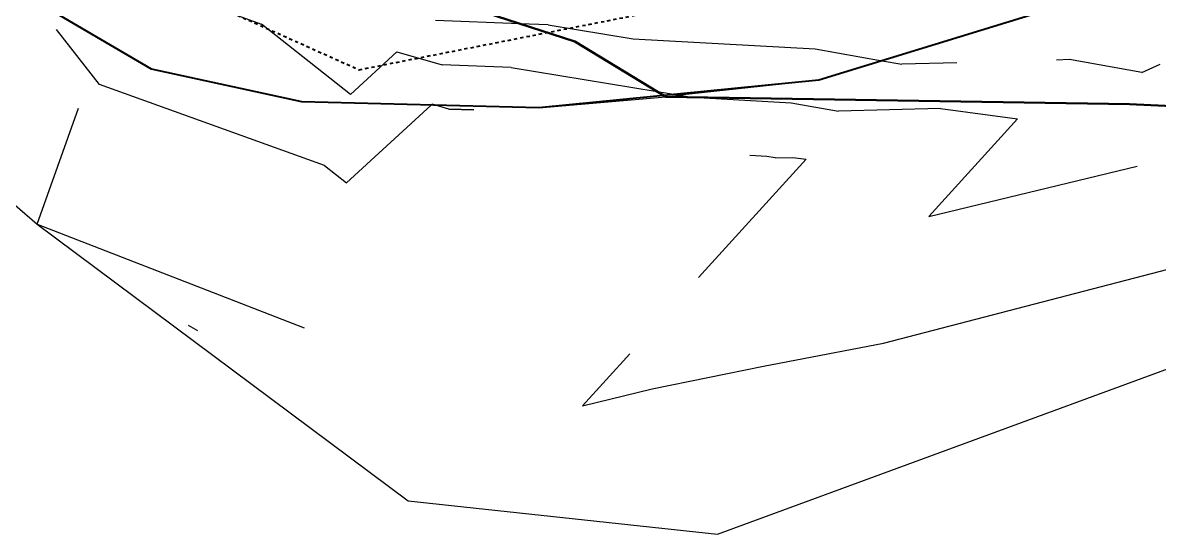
# Model space of a CAD drawing. Header units: metres. Extents: x 319894 to 3389272, y 120 to 6136017.
# Drawn here: x 320569.19 to 320605.14, y 3067798.08 to 3067814.25 of the extents above; entities that cross this region are included whole.
import ezdxf

# ---------------------------------------------------------------- set-up
doc = ezdxf.new("R2010")
doc.units = ezdxf.units.M
doc.header["$MEASUREMENT"] = 0
doc.linetypes.add('DASHDOT', pattern=[1, 0.5, -0.25, 0, -0.25])
doc.layers.add('a_MUEBLE', color=255, linetype='Continuous', lineweight=5)

# ---------------------------------------------------------------- blocks, each defined once
blk = doc.blocks.new('DFGDF')
at = {"color": 252, "true_color": 0x939598}
for p, q in [((320351.639, 3067910.783), (320344.35, 3067915.054)), ((320338.796, 3067913.861), (320348.025, 3067905.885)), ((320352.522, 3067913.147), (320355.12, 3067912.212)), ((320361.146, 3067912.916), (320363.29, 3067912.221)), ((320379.932, 3067912.637), (320374.749, 3067911.054)), ((320363.29, 3067912.221), (320360.625, 3067912.327)), ((320349.998, 3067910.305), (320348.633, 3067912.043)), ((320357.93, 3067909.989), (320355.12, 3067912.212)), ((320364.187, 3067912.186), (320363.29, 3067912.221)), ((320363.29, 3067912.221), (320365.025, 3067911.659)), ((320364.187, 3067912.186), (320366.875, 3067911.743)), ((320367.632, 3067910.079), (320365.025, 3067911.659)), ((320366.875, 3067911.743), (320372.629, 3067911.426)), ((320357.93, 3067909.989), (320359.398, 3067911.335)), ((320359.398, 3067911.335), (320360.832, 3067910.927)), ((320372.629, 3067911.426), (320374.749, 3067911.054)), ((320363.01, 3067910.841), (320360.832, 3067910.927)), ((320363.01, 3067910.841), (320367.632, 3067910.079)), ((320374.749, 3067911.054), (320372.747, 3067910.442)), ((320374.749, 3067911.054), (320375.373, 3067910.944)), ((320377.11, 3067910.99), (320375.373, 3067910.944)), ((320380.675, 3067911.092), (320380.256, 3067911.072)), ((320382.964, 3067910.679), (320380.675, 3067911.092)), ((320382.964, 3067910.679), (320383.541, 3067910.944)), ((320356.395, 3067909.749), (320351.639, 3067910.783)), ((320357.113, 3067907.743), (320349.998, 3067910.305)), ((320372.747, 3067910.442), (320368.352, 3067909.96)), ((320363.886, 3067909.567), (320367.908, 3067909.911)), ((320367.632, 3067910.079), (320368.352, 3067909.96)), ((320367.908, 3067909.911), (320367.632, 3067910.079)), ((320367.908, 3067909.911), (320368.352, 3067909.96)), ((320367.908, 3067909.911), (320368.749, 3067909.898)), ((320368.352, 3067909.96), (320368.716, 3067909.9)), ((320368.716, 3067909.9), (320368.749, 3067909.898)), ((320368.749, 3067909.898), (320371.865, 3067909.727)), ((320382.567, 3067909.682), (320368.749, 3067909.898)), ((320348.025, 3067905.885), (320349.326, 3067909.549)), ((320360.488, 3067909.649), (320356.395, 3067909.749)), ((320357.809, 3067907.192), (320360.488, 3067909.649)), ((320360.488, 3067909.649), (320360.517, 3067909.676)), ((320360.622, 3067909.646), (320360.488, 3067909.649)), ((320360.622, 3067909.646), (320360.517, 3067909.676)), ((320361.04, 3067909.527), (320360.622, 3067909.646)), ((320363.886, 3067909.567), (320360.622, 3067909.646)), ((320361.04, 3067909.527), (320361.833, 3067909.496)), ((320361.833, 3067909.496), (320361.04, 3067909.527)), ((320361.833, 3067909.496), (320361.04, 3067909.527)), ((320371.865, 3067909.727), (320373.367, 3067909.463)), ((320376.591, 3067909.547), (320373.367, 3067909.463)), ((320376.591, 3067909.547), (320379.025, 3067909.218)), ((320382.567, 3067909.682), (320400.368, 3067908.85)), ((320376.224, 3067906.132), (320379.025, 3067909.218)), ((320369.541, 3067896.088), (320403.832, 3067908.689)), ((320371.101, 3067908.028), (320370.557, 3067908.057)), ((320371.361, 3067907.982), (320371.101, 3067908.028)), ((320371.361, 3067907.982), (320371.918, 3067907.997)), ((320371.918, 3067907.997), (320372.339, 3067907.94)), ((320357.113, 3067907.743), (320357.809, 3067907.192)), ((320372.339, 3067907.94), (320368.943, 3067904.198)), ((320376.224, 3067906.132), (320382.808, 3067907.721)), ((320348.025, 3067905.885), (320359.758, 3067897.141)), ((320348.025, 3067905.885), (320356.468, 3067902.608)), ((320374.788, 3067902.13), (320386.508, 3067905.172)), ((320352.799, 3067902.692), (320353.09, 3067902.525)), ((320370.997, 3067901.4), (320374.788, 3067902.13)), ((320366.761, 3067901.794), (320365.269, 3067900.15)), ((320367.472, 3067900.682), (320370.997, 3067901.4)), ((320365.269, 3067900.15), (320367.472, 3067900.682)), ((320359.758, 3067897.141), (320369.541, 3067896.088))]:
    blk.add_line(p, q, dxfattribs=at)

msp = doc.modelspace()

# ---------------------------------------------------------------- linework, layer by layer
at = {"color": 1, "lineweight": 50, "elevation": 987.586}
msp.add_lwpolyline([(320636.087, 3067891.119), (320630.767, 3067889.874), (320630.345, 3067884.275), (320622.2, 3067872.041), (320616.323, 3067872.576), (320603.895, 3067879.886), (320585.386, 3067896.378), (320579.536, 3067901.616), (320576.155, 3067900.517), (320563.69, 3067886.073), (320563.979, 3067879.374), (320558.565, 3067872.741), (320560.927, 3067867.626), (320559.898, 3067862.776), (320561.16, 3067846.459), (320565.404, 3067834.326), (320571.354, 3067820.027), (320582.772, 3067814.912), (320586.652, 3067813.655), (320589.535, 3067811.907), (320604.194, 3067811.678), (320627.308, 3067810.598), (320633.939, 3067813.174)], dxfattribs=at)
at = {"color": 1, "linetype": 'DASHDOT', "lineweight": 40, "ltscale": 0.2}
msp.add_lwpolyline([(320552.154, 3067845.444), (320555.681, 3067841.87), (320559.139, 3067834.792), (320562.698, 3067825.04), (320569.409, 3067817.432), (320579.83, 3067812.764), (320590.719, 3067814.912), (320593.889, 3067815.225), (320601.589, 3067817.577), (320608.613, 3067820.877), (320612.621, 3067824.406), (320619.769, 3067832.806), (320624.115, 3067840.305), (320626.373, 3067848.458)], dxfattribs=at)
at = {"layer": 'a_MUEBLE', "color": 252, "lineweight": 40, "true_color": 0x939598}
msp.add_lwpolyline([(320628.959, 3067847.701), (320626.586, 3067839.132), (320621.972, 3067831.172), (320614.51, 3067822.385), (320610.065, 3067818.472), (320602.517, 3067814.926), (320594.374, 3067812.438), (320585.513, 3067811.563), (320578.022, 3067811.745), (320573.266, 3067812.779), (320565.976, 3067817.05), (320560.276, 3067823.515), (320556.591, 3067833.614), (320553.389, 3067840.166), (320550.615, 3067842.978), (320547.231, 3067844.163), (320542.955, 3067842.585), (320540.462, 3067839.847), (320538.302, 3067846.059)], dxfattribs=at)

# ---------------------------------------------------------------- block references
at = {"color": 1}
msp.add_blockref('DFGDF', (221.627, -98.004), dxfattribs=at)

doc.saveas('drawing.dxf')
